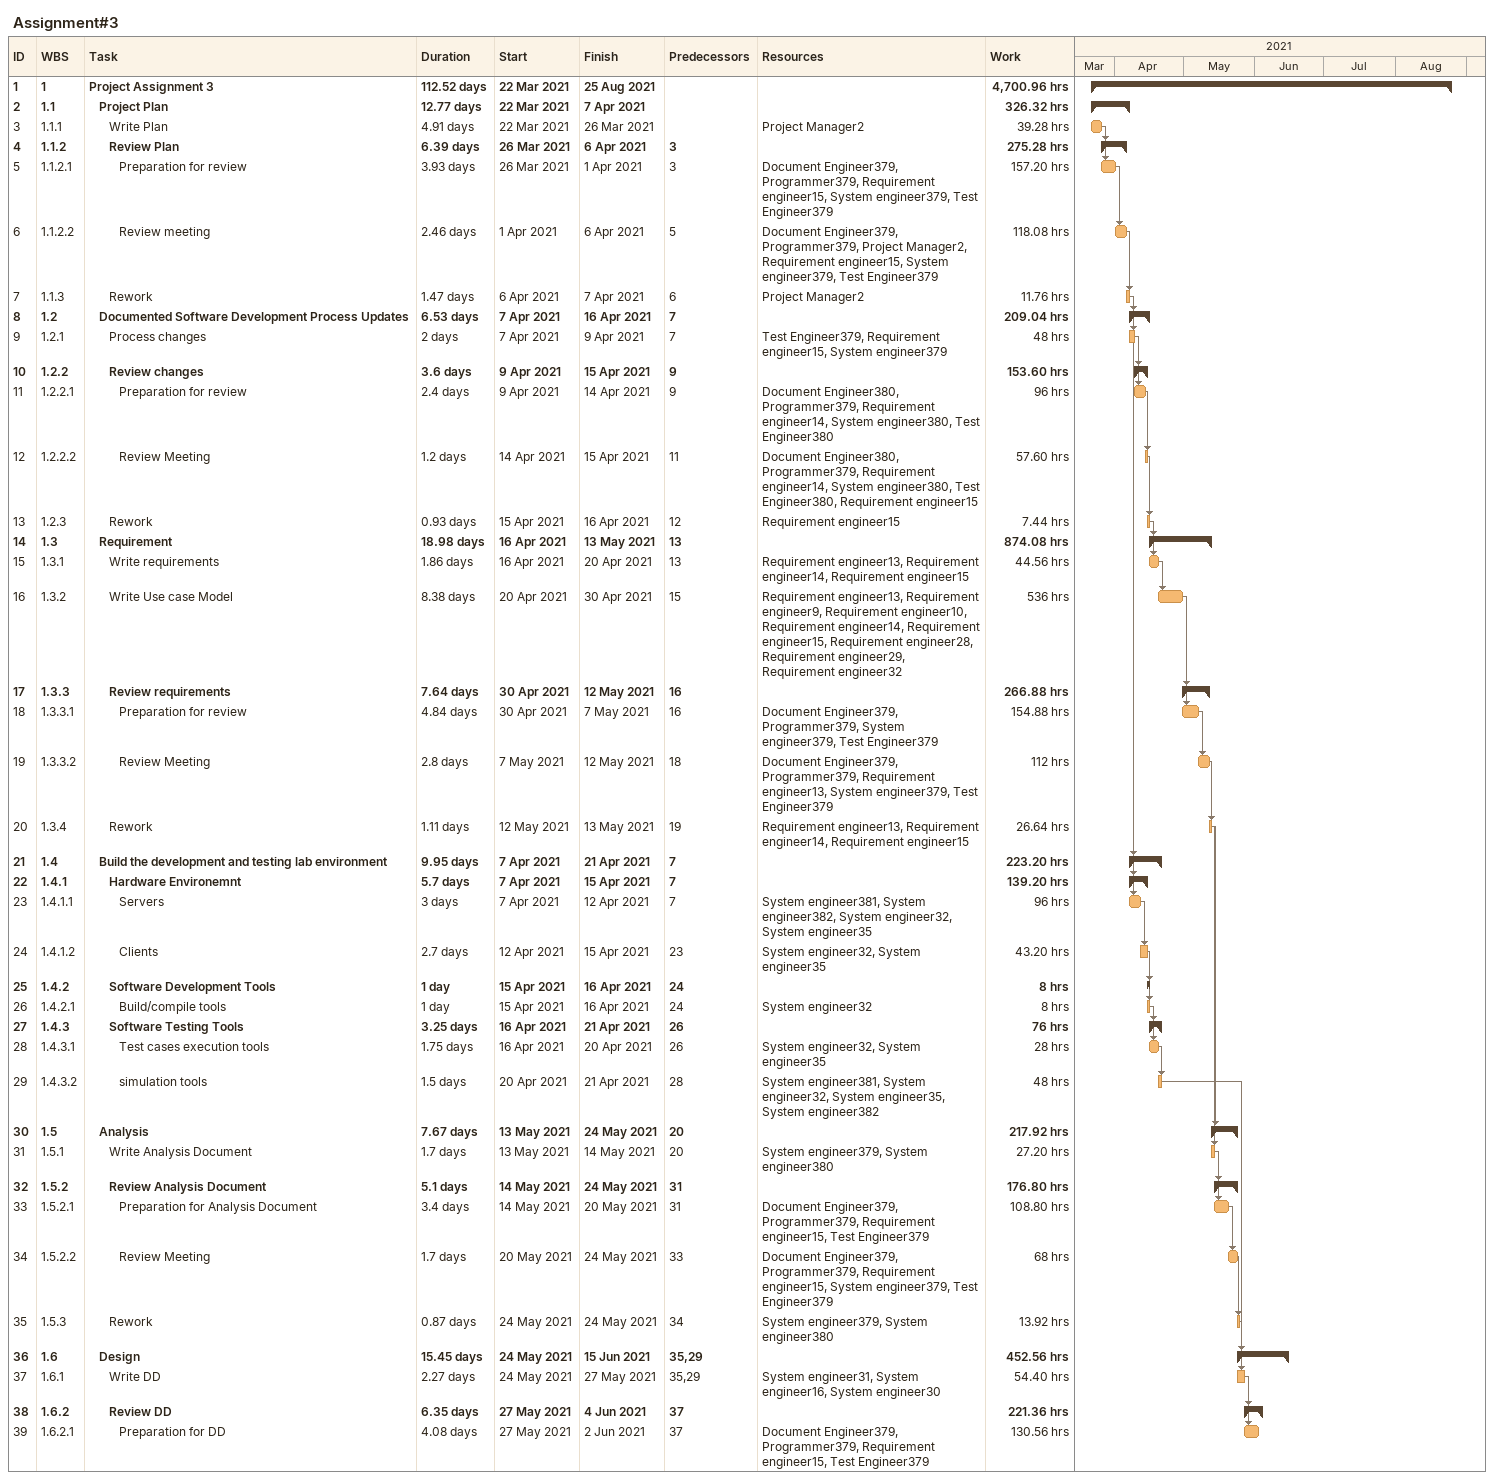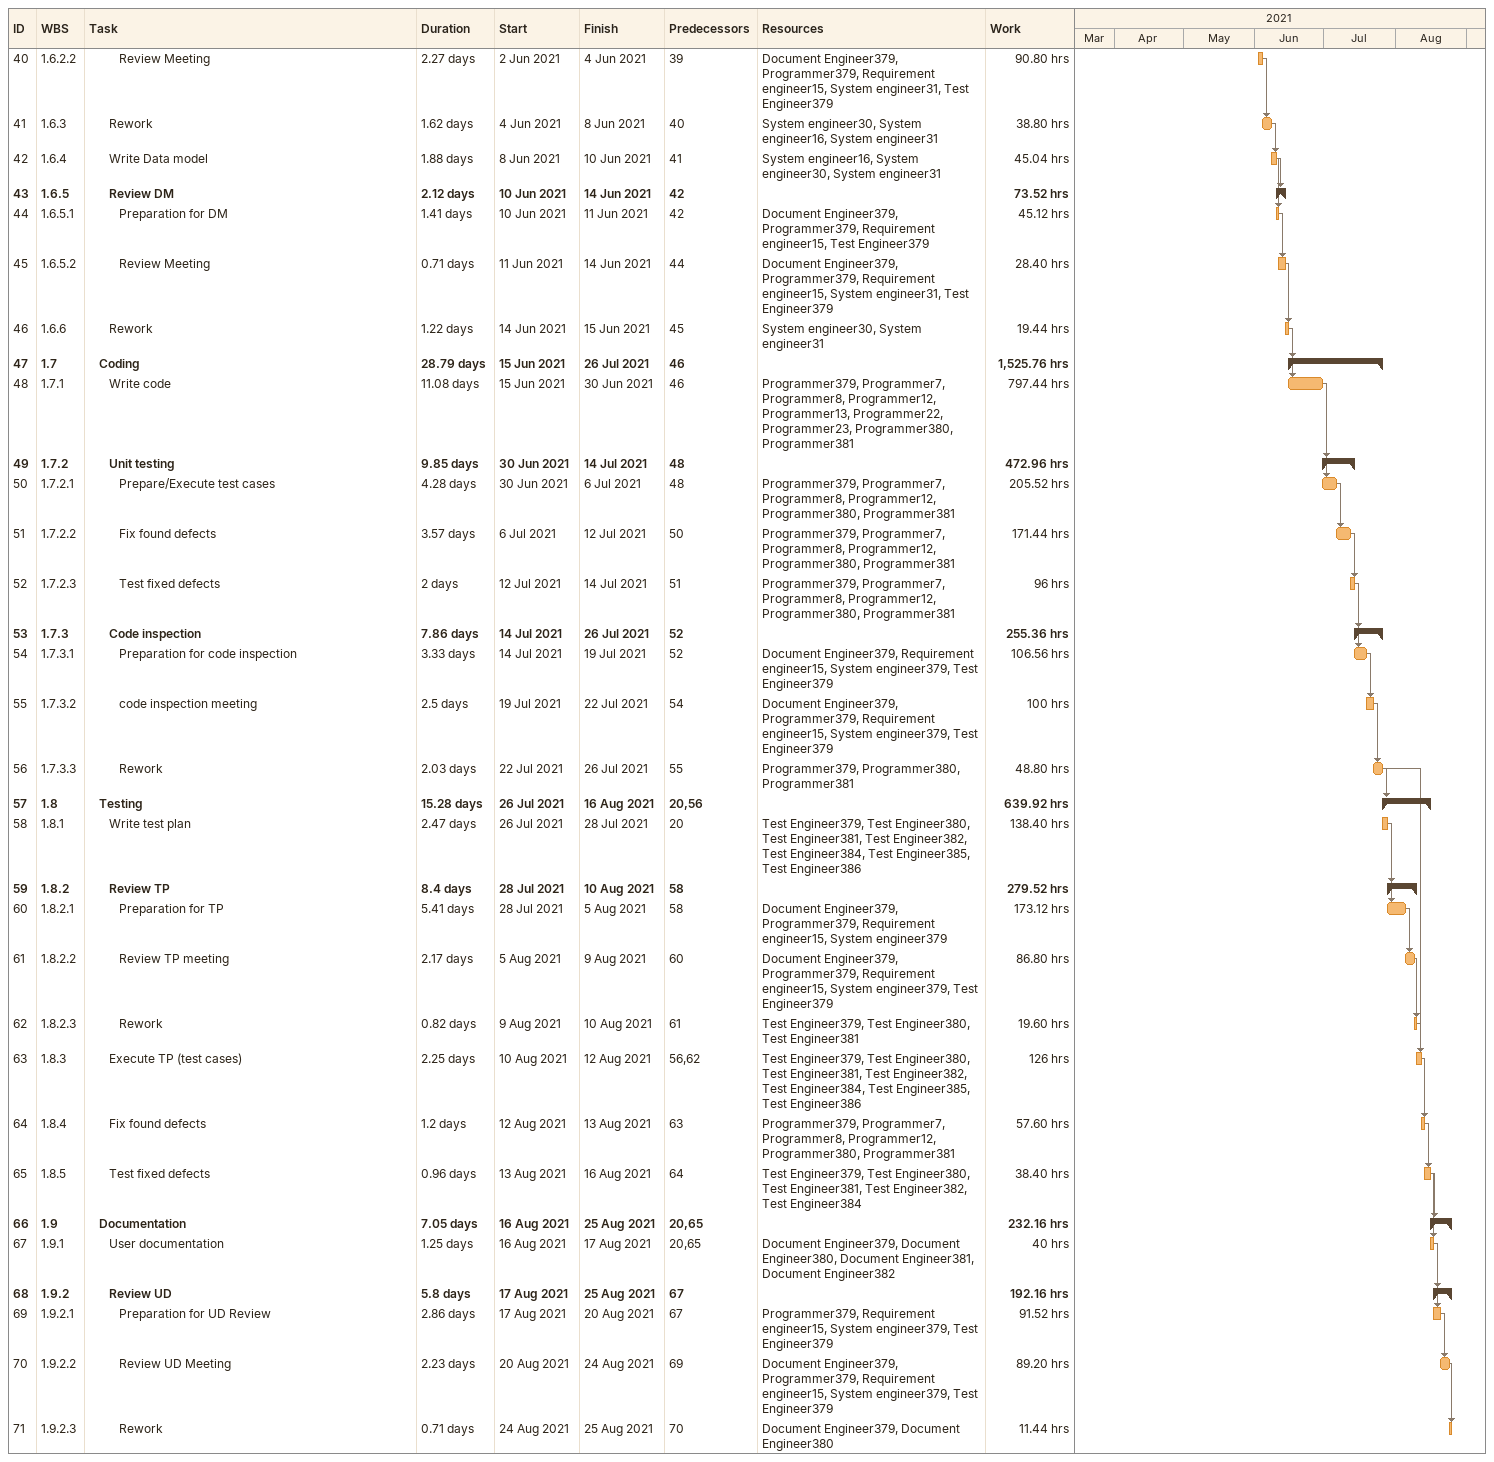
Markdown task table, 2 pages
Assignment#3

| ID | WBS | Task | Duration | Start | Finish | Predecessors | Resources | Work (h) |
|---|---|---|---|---|---|---|---|---|
| 1 | 1 | **Project Assignment 3** | 112.52d | 2021-03-22 | 2021-08-25 |  |  | 4700.96 |
| 2 | 1.1 | **Project Plan** | 12.77d | 2021-03-22 | 2021-04-07 |  |  | 326.32 |
| 3 | 1.1.1 | Write Plan | 4.91d | 2021-03-22 | 2021-03-26 |  | Project Manager2 | 39.28 |
| 4 | 1.1.2 | **Review Plan** | 6.39d | 2021-03-26 | 2021-04-06 | 3 |  | 275.28 |
| 5 | 1.1.2.1 | Preparation for review | 3.93d | 2021-03-26 | 2021-04-01 | 3 | Document Engineer379, Programmer379, Requirement engineer15, System engineer379, Test Engineer379 | 157.20 |
| 6 | 1.1.2.2 | Review meeting | 2.46d | 2021-04-01 | 2021-04-06 | 5 | Document Engineer379, Programmer379, Project Manager2, Requirement engineer15, System engineer379, Test Engineer379 | 118.08 |
| 7 | 1.1.3 | Rework | 1.47d | 2021-04-06 | 2021-04-07 | 6 | Project Manager2 | 11.76 |
| 8 | 1.2 | **Documented Software Development Process Updates** | 6.53d | 2021-04-07 | 2021-04-16 | 7 |  | 209.04 |
| 9 | 1.2.1 | Process changes | 2d | 2021-04-07 | 2021-04-09 | 7 | Test Engineer379, Requirement engineer15, System engineer379 | 48 |
| 10 | 1.2.2 | **Review changes** | 3.6d | 2021-04-09 | 2021-04-15 | 9 |  | 153.60 |
| 11 | 1.2.2.1 | Preparation for review | 2.4d | 2021-04-09 | 2021-04-14 | 9 | Document Engineer380, Programmer379, Requirement engineer14, System engineer380, Test Engineer380 | 96 |
| 12 | 1.2.2.2 | Review Meeting | 1.2d | 2021-04-14 | 2021-04-15 | 11 | Document Engineer380, Programmer379, Requirement engineer14, System engineer380, Test Engineer380, Requirement engineer15 | 57.60 |
| 13 | 1.2.3 | Rework | 0.93d | 2021-04-15 | 2021-04-16 | 12 | Requirement engineer15 | 7.44 |
| 14 | 1.3 | **Requirement** | 18.98d | 2021-04-16 | 2021-05-13 | 13 |  | 874.08 |
| 15 | 1.3.1 | Write requirements | 1.86d | 2021-04-16 | 2021-04-20 | 13 | Requirement engineer13, Requirement engineer14, Requirement engineer15 | 44.56 |
| 16 | 1.3.2 | Write Use case Model | 8.38d | 2021-04-20 | 2021-04-30 | 15 | Requirement engineer13, Requirement engineer9, Requirement engineer10, Requirement engineer14, Requirement engineer15, Requirement engineer28, Requirement engineer29, Requirement engineer32 | 536 |
| 17 | 1.3.3 | **Review requirements** | 7.64d | 2021-04-30 | 2021-05-12 | 16 |  | 266.88 |
| 18 | 1.3.3.1 | Preparation for review | 4.84d | 2021-04-30 | 2021-05-07 | 16 | Document Engineer379, Programmer379, System engineer379, Test Engineer379 | 154.88 |
| 19 | 1.3.3.2 | Review Meeting | 2.8d | 2021-05-07 | 2021-05-12 | 18 | Document Engineer379, Programmer379, Requirement engineer13, System engineer379, Test Engineer379 | 112 |
| 20 | 1.3.4 | Rework | 1.11d | 2021-05-12 | 2021-05-13 | 19 | Requirement engineer13, Requirement engineer14, Requirement engineer15 | 26.64 |
| 21 | 1.4 | **Build the development and testing lab environment** | 9.95d | 2021-04-07 | 2021-04-21 | 7 |  | 223.20 |
| 22 | 1.4.1 | **Hardware Environemnt** | 5.7d | 2021-04-07 | 2021-04-15 | 7 |  | 139.20 |
| 23 | 1.4.1.1 | Servers | 3d | 2021-04-07 | 2021-04-12 | 7 | System engineer381, System engineer382, System engineer32, System engineer35 | 96 |
| 24 | 1.4.1.2 | Clients | 2.7d | 2021-04-12 | 2021-04-15 | 23 | System engineer32, System engineer35 | 43.20 |
| 25 | 1.4.2 | **Software Development Tools** | 1d | 2021-04-15 | 2021-04-16 | 24 |  | 8 |
| 26 | 1.4.2.1 | Build/compile tools | 1d | 2021-04-15 | 2021-04-16 | 24 | System engineer32 | 8 |
| 27 | 1.4.3 | **Software Testing Tools** | 3.25d | 2021-04-16 | 2021-04-21 | 26 |  | 76 |
| 28 | 1.4.3.1 | Test cases execution tools | 1.75d | 2021-04-16 | 2021-04-20 | 26 | System engineer32, System engineer35 | 28 |
| 29 | 1.4.3.2 | simulation tools | 1.5d | 2021-04-20 | 2021-04-21 | 28 | System engineer381, System engineer32, System engineer35, System engineer382 | 48 |
| 30 | 1.5 | **Analysis** | 7.67d | 2021-05-13 | 2021-05-24 | 20 |  | 217.92 |
| 31 | 1.5.1 | Write Analysis Document | 1.7d | 2021-05-13 | 2021-05-14 | 20 | System engineer379, System engineer380 | 27.20 |
| 32 | 1.5.2 | **Review Analysis Document** | 5.1d | 2021-05-14 | 2021-05-24 | 31 |  | 176.80 |
| 33 | 1.5.2.1 | Preparation for Analysis Document | 3.4d | 2021-05-14 | 2021-05-20 | 31 | Document Engineer379, Programmer379, Requirement engineer15, Test Engineer379 | 108.80 |
| 34 | 1.5.2.2 | Review Meeting | 1.7d | 2021-05-20 | 2021-05-24 | 33 | Document Engineer379, Programmer379, Requirement engineer15, System engineer379, Test Engineer379 | 68 |
| 35 | 1.5.3 | Rework | 0.87d | 2021-05-24 | 2021-05-24 | 34 | System engineer379, System engineer380 | 13.92 |
| 36 | 1.6 | **Design** | 15.45d | 2021-05-24 | 2021-06-15 | 35, 29 |  | 452.56 |
| 37 | 1.6.1 | Write DD | 2.27d | 2021-05-24 | 2021-05-27 | 35, 29 | System engineer31, System engineer16, System engineer30 | 54.40 |
| 38 | 1.6.2 | **Review DD** | 6.35d | 2021-05-27 | 2021-06-04 | 37 |  | 221.36 |
| 39 | 1.6.2.1 | Preparation for DD | 4.08d | 2021-05-27 | 2021-06-02 | 37 | Document Engineer379, Programmer379, Requirement engineer15, Test Engineer379 | 130.56 |
| 40 | 1.6.2.2 | Review Meeting | 2.27d | 2021-06-02 | 2021-06-04 | 39 | Document Engineer379, Programmer379, Requirement engineer15, System engineer31, Test Engineer379 | 90.80 |
| 41 | 1.6.3 | Rework | 1.62d | 2021-06-04 | 2021-06-08 | 40 | System engineer30, System engineer16, System engineer31 | 38.80 |
| 42 | 1.6.4 | Write Data model | 1.88d | 2021-06-08 | 2021-06-10 | 41 | System engineer16, System engineer30, System engineer31 | 45.04 |
| 43 | 1.6.5 | **Review DM** | 2.12d | 2021-06-10 | 2021-06-14 | 42 |  | 73.52 |
| 44 | 1.6.5.1 | Preparation for DM | 1.41d | 2021-06-10 | 2021-06-11 | 42 | Document Engineer379, Programmer379, Requirement engineer15, Test Engineer379 | 45.12 |
| 45 | 1.6.5.2 | Review Meeting | 0.71d | 2021-06-11 | 2021-06-14 | 44 | Document Engineer379, Programmer379, Requirement engineer15, System engineer31, Test Engineer379 | 28.40 |
| 46 | 1.6.6 | Rework | 1.22d | 2021-06-14 | 2021-06-15 | 45 | System engineer30, System engineer31 | 19.44 |
| 47 | 1.7 | **Coding** | 28.79d | 2021-06-15 | 2021-07-26 | 46 |  | 1525.76 |
| 48 | 1.7.1 | Write code | 11.08d | 2021-06-15 | 2021-06-30 | 46 | Programmer379, Programmer7, Programmer8, Programmer12, Programmer13, Programmer22, Programmer23, Programmer380, Programmer381 | 797.44 |
| 49 | 1.7.2 | **Unit testing** | 9.85d | 2021-06-30 | 2021-07-14 | 48 |  | 472.96 |
| 50 | 1.7.2.1 | Prepare/Execute test cases | 4.28d | 2021-06-30 | 2021-07-06 | 48 | Programmer379, Programmer7, Programmer8, Programmer12, Programmer380, Programmer381 | 205.52 |
| 51 | 1.7.2.2 | Fix found defects | 3.57d | 2021-07-06 | 2021-07-12 | 50 | Programmer379, Programmer7, Programmer8, Programmer12, Programmer380, Programmer381 | 171.44 |
| 52 | 1.7.2.3 | Test fixed defects | 2d | 2021-07-12 | 2021-07-14 | 51 | Programmer379, Programmer7, Programmer8, Programmer12, Programmer380, Programmer381 | 96 |
| 53 | 1.7.3 | **Code inspection** | 7.86d | 2021-07-14 | 2021-07-26 | 52 |  | 255.36 |
| 54 | 1.7.3.1 | Preparation for code inspection | 3.33d | 2021-07-14 | 2021-07-19 | 52 | Document Engineer379, Requirement engineer15, System engineer379, Test Engineer379 | 106.56 |
| 55 | 1.7.3.2 | code inspection meeting | 2.5d | 2021-07-19 | 2021-07-22 | 54 | Document Engineer379, Programmer379, Requirement engineer15, System engineer379, Test Engineer379 | 100 |
| 56 | 1.7.3.3 | Rework | 2.03d | 2021-07-22 | 2021-07-26 | 55 | Programmer379, Programmer380, Programmer381 | 48.80 |
| 57 | 1.8 | **Testing** | 15.28d | 2021-07-26 | 2021-08-16 | 20, 56 |  | 639.92 |
| 58 | 1.8.1 | Write test plan | 2.47d | 2021-07-26 | 2021-07-28 | 20 | Test Engineer379, Test Engineer380, Test Engineer381, Test Engineer382, Test Engineer384, Test Engineer385, Test Engineer386 | 138.40 |
| 59 | 1.8.2 | **Review TP** | 8.4d | 2021-07-28 | 2021-08-10 | 58 |  | 279.52 |
| 60 | 1.8.2.1 | Preparation for TP | 5.41d | 2021-07-28 | 2021-08-05 | 58 | Document Engineer379, Programmer379, Requirement engineer15, System engineer379 | 173.12 |
| 61 | 1.8.2.2 | Review TP meeting | 2.17d | 2021-08-05 | 2021-08-09 | 60 | Document Engineer379, Programmer379, Requirement engineer15, System engineer379, Test Engineer379 | 86.80 |
| 62 | 1.8.2.3 | Rework | 0.82d | 2021-08-09 | 2021-08-10 | 61 | Test Engineer379, Test Engineer380, Test Engineer381 | 19.60 |
| 63 | 1.8.3 | Execute TP (test cases) | 2.25d | 2021-08-10 | 2021-08-12 | 56, 62 | Test Engineer379, Test Engineer380, Test Engineer381, Test Engineer382, Test Engineer384, Test Engineer385, Test Engineer386 | 126 |
| 64 | 1.8.4 | Fix found defects | 1.2d | 2021-08-12 | 2021-08-13 | 63 | Programmer379, Programmer7, Programmer8, Programmer12, Programmer380, Programmer381 | 57.60 |
| 65 | 1.8.5 | Test fixed defects | 0.96d | 2021-08-13 | 2021-08-16 | 64 | Test Engineer379, Test Engineer380, Test Engineer381, Test Engineer382, Test Engineer384 | 38.40 |
| 66 | 1.9 | **Documentation** | 7.05d | 2021-08-16 | 2021-08-25 | 20, 65 |  | 232.16 |
| 67 | 1.9.1 | User documentation | 1.25d | 2021-08-16 | 2021-08-17 | 20, 65 | Document Engineer379, Document Engineer380, Document Engineer381, Document Engineer382 | 40 |
| 68 | 1.9.2 | **Review UD** | 5.8d | 2021-08-17 | 2021-08-25 | 67 |  | 192.16 |
| 69 | 1.9.2.1 | Preparation for UD Review | 2.86d | 2021-08-17 | 2021-08-20 | 67 | Programmer379, Requirement engineer15, System engineer379, Test Engineer379 | 91.52 |
| 70 | 1.9.2.2 | Review UD Meeting | 2.23d | 2021-08-20 | 2021-08-24 | 69 | Document Engineer379, Programmer379, Requirement engineer15, System engineer379, Test Engineer379 | 89.20 |
| 71 | 1.9.2.3 | Rework | 0.71d | 2021-08-24 | 2021-08-25 | 70 | Document Engineer379, Document Engineer380 | 11.44 |
